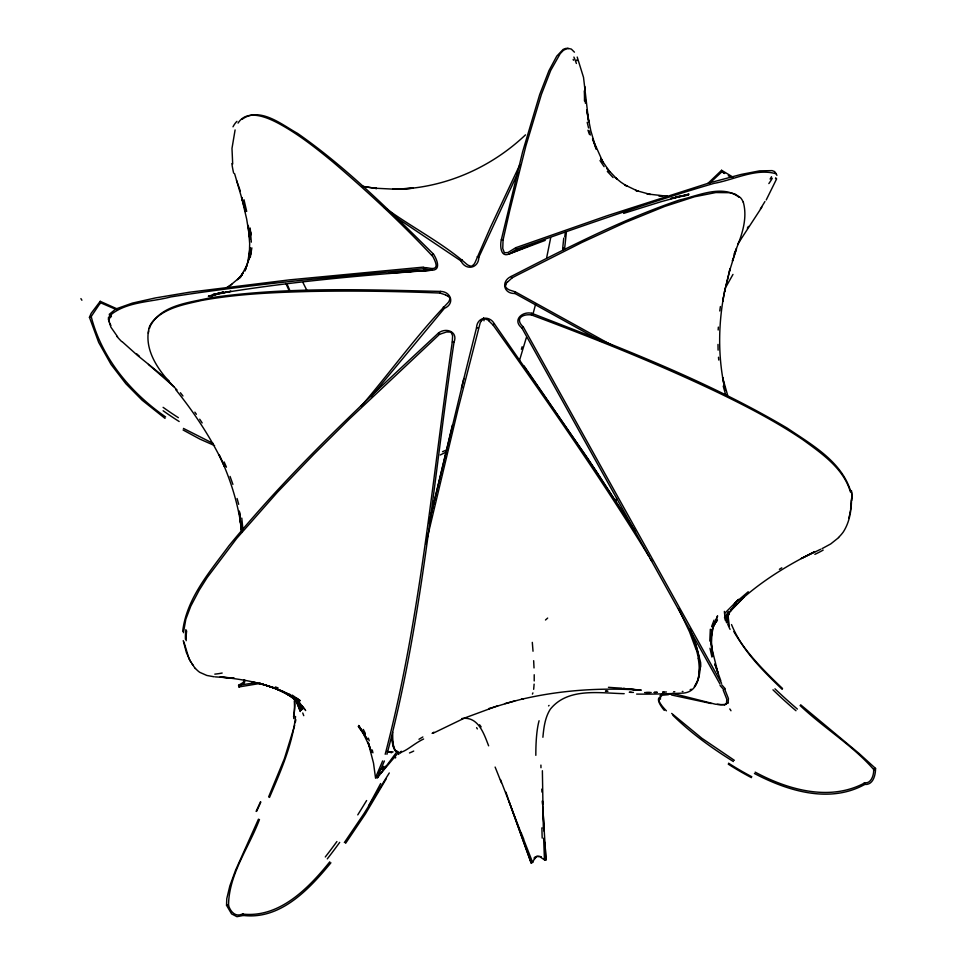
<?xml version="1.0" encoding="UTF-8"?>
<svg xmlns="http://www.w3.org/2000/svg" width="965" height="965" viewBox="0 0 965 965"><rect width="100%" height="100%" fill="white"/><g stroke="black" fill="none" stroke-linecap="round" stroke-linejoin="round"><path stroke-width="1.45" d="M699.975 666.188L698.226 679.674L694.402 686.754C706.139 669.396 697.068 646.562 689.83 629.264M534.212 680.94L534.212 674.74M585.369 103.195L585.429 99.672M709.806 641.074L710.324 629.204M800.069 705.499C823.507 727.779 852.867 745.523 873.783 769.636M800.685 704.824L858.838 753.267L875.557 768.442C875.569 774.967 873.216 785.184 864.785 784.436C829.671 803.917 787.537 790.938 754.425 773.496M718.165 330.006L718.346 327.099M534.115 684.125L533.669 689.324M659.891 698.021L662.074 695.222L668.468 694.679M183.422 632.702L185.847 619.168L190.78 606.153L199.212 590.158L207.161 577.577L236.727 538.398L277.498 492.162L313.42 454.72L349.354 419.039L439.521 334.324L446.554 331.984L450.969 332.069L452.609 335.639L452.271 342.008C432.151 479.617 420.487 619.433 385.192 754.268M755.185 772.145C787.995 789.828 830.105 801.782 864.917 782.796A42.544 18.902 -66.2 0 0 865.496 782.808C870.406 783.315 873.627 776.56 873.711 770.601M563.415 250.116L563.608 247.969M542.897 737.272C543.778 727.658 545.008 717.514 550.315 709.203C567.89 687.345 599.313 693.147 624.198 693.678M727.622 616.273L727.152 621.557L728.478 612.992L726.693 620.567L729.214 612.678L726.319 619.759L729.721 612.256L734.848 605.212L730.119 611.508L744.099 597.033L730.71 610.423L737.043 603.632M564.573 249.103L566.383 232.251M295.555 716.488C292.383 744.908 280.622 771.421 269.488 797.452M568.457 48.66L565.972 48.371L563.198 49.384L556.757 56.139L548.976 70.614L539.7 94.522L522.632 151.77L501.318 239.766C500.039 245.074 500.268 257.667 508.893 254.072L534.369 243.614M182.699 631.291C186.607 598.216 209.912 571.666 228.898 545.816C292.106 468.628 365.626 400.728 438.556 332.937C446.107 327.219 458.303 331.634 454.008 342.249C433.406 479.689 422.742 619.699 386.941 754.328M564.766 236.871L565.321 232.288M574.44 52.17L571.34 49.106L567.697 48.25L563.427 50.313L560.207 53.654L550.689 70.481L541.413 94.389L525.925 145.787L509.737 210.587L503.055 239.996L502.753 248.536L504.406 252.746L507.976 252.528L515.805 247.679L606.997 215.786L709.034 182.988L741.108 174.436L759.551 170.865L772.097 170.624L774.557 171.541L776.222 173.736M850.611 509.423L851.456 498.772M719.769 310.983L720.385 306.544M723.34 297.932L722.701 301.442L725.222 288.258C718.141 321.791 717.49 356.821 725.185 390.306L724.329 386.024M109.226 316.11C125.571 301.442 150.576 302.31 170.865 296.906C254.615 283.662 339.197 276.569 423.587 268.728C424.407 265.158 435.505 272.106 436.18 265.58C435.963 262.589 434.334 259.332 432.851 256.545C401.512 223.096 367.677 191.601 332.708 161.843C315.784 147.922 298.45 134.244 279.15 123.737C267.414 117.416 247.342 108.478 238.041 123.098M850.442 492.054C843.663 468.447 821.806 453.526 802.976 439.799C776.994 422.212 749.117 407.676 720.952 393.961C659.24 364.312 595.586 338.92 531.486 314.928L531.739 313.287C522.246 311.007 512.029 320.247 521.872 327.943L720.011 684.101M250.261 257.571L251.853 247.86M850.43 510.473L849.646 514.574M550.677 237.812L546.636 257.872M228.657 286.75L240.116 277.124L237.474 279.693L242.311 274.35L238.765 278.68L242.963 273.035L240.14 277.715L246.799 265.496L244.989 270.815L247.643 262.709L250.092 247.691L249.26 258.716L249.67 243.602L248.246 225.424L249.887 239.091L246.666 219.055L241.576 197.234L245.677 211.564L234.604 173.652M295.266 722.628L295.857 719.697M165.63 416.952C130.914 392.912 101.723 358.148 91.229 316.665M615.73 502.029L616.538 498.254M425.951 543.681L426.602 540.846M429.039 523.175L452.452 424.914M426.928 539.423L458.134 408.678L480.196 322.793A15.102 13.317 -30.7 0 1 481.583 320.645M294.699 725.234L284.434 758.55L268.62 796.897M428.955 523.525L463.839 378.606M165.039 418.4L142.169 400.234L125.836 383.696L111.072 364.468L98.671 342.394L89.443 317.304L91.18 313.287L100.215 301.321L117.561 309.102M461.451 388.219L476.529 327.714C477.024 316.978 489.448 314.807 494.43 323.938L587.613 458.291L635.525 531.884M729.456 271.249L730.107 268.644L724.606 291.49L729.456 271.249L736.488 248.705L732.399 260.948L733.111 258.716M535.587 304.301L532.837 314.578M848.681 518.386L849.429 515.563M177.041 389.993C160.998 373.95 143.025 351.622 149.177 327.509A205.159 65.017 17.8 0 1 152.627 321.538C164.798 307.654 184.484 304.433 201.589 300.465C237.571 293.879 274.253 292.395 310.754 291.442C353.829 290.61 396.929 291.285 439.98 293.046L440.426 291.406C451.246 291.539 455.058 303.915 444.37 308.354L371.223 396.591M519.882 164.689L490.377 227.487L475.19 262.227A15.102 14.33 46.4 0 1 473.899 264.362L472.271 265.797A2.63 2.34 -3.8 0 1 470.751 266.147L468.375 265.327A15.585 15.163 -40.2 0 1 466.517 264.036C443.767 243.964 414.142 228.5 388.666 210.43M518.012 172.626L478.857 257.148C478.688 268.487 465.781 270.996 460.956 260.924L394.347 216.244M601.738 341.477L514.96 293.469L515.334 291.876L613.752 346.278M401.223 751.228L401.018 751.868M526.359 337.557L519.447 360.596M235.098 129.937L231.986 148.417L232.686 164.002M521.377 349.282L522.137 346.725M91.313 316.351L99.516 304.168M776.644 178.863L766.222 199.972M375.675 777.283L382.647 760.915M725.029 619.988L726.283 616.068M377.436 777.187L384.396 760.975M245.001 270.695L251.346 251.708L247.643 262.709M775.812 177.717L775.498 178.597M509.267 801.999L531.172 863.012L532.632 862.433L534.321 858.959M711.856 630.724L717.586 615.839L713.352 626.912L710.94 638.504L712.074 629.373L711.507 642.521L712.846 656.393L710.71 640.29L711.929 649.361M711.663 626.43L714.064 620.145M400.885 752.242L400.523 753.134M532.415 694.1L532.909 692.894M531.727 861.612L531.172 863.012L510.425 805.377M398.629 754.437L399.003 753.569M734.039 254.133C740.867 238.186 748.128 219.706 743.315 202.228M258.475 819.152L235.556 870.237L229.851 885.894L226.775 898.68L226.534 905.291L231.576 913.891L236.956 916.678L243.397 915.459C280.694 919.922 309.367 888.994 330.911 862.794M259.476 819.478C248.946 847.608 228.5 874.785 228.56 905.677M150.202 326.182C161.143 304.795 189.309 302.733 210.081 297.823C286.303 286.774 363.684 289.657 440.426 291.406M728.105 702.966L728.43 698.588L724.787 689.396M713.943 625.404L716.657 620.302L712.423 627.214M725.704 615.501L724.486 617.733L728.527 611.617M386.121 779.008L365.421 813.881L345.627 843.289M737.936 243.807L740.445 239.585M243.638 681.507L244.097 679.879M747.356 228.138L748.43 226.389M389.281 772.965L364.034 813.543L344.36 842.566M761.855 207.173L738.599 242.806M712.52 627.117L717.477 619.916L712.387 626.876M506.408 283.601L505.503 285.821A2.63 2.437 21.3 0 0 505.829 287.268L507.409 288.825A15.102 14.958 -49.8 0 0 509.689 290.079L515.262 291.852M109.202 314.385L115.776 309.005L132.289 303.131L155.341 297.944L189.309 292.25L289.548 279.862L423.84 267.076M481.499 320.609L483.103 319.077A2.63 2.581 5.5 0 1 484.623 318.764L487.011 319.656M361.139 406.144C390.367 372.261 416.53 335.338 447.615 303.155A15.585 15.163 38.1 0 0 449.002 301.394L449.871 299.053A2.63 2.473 -26.2 0 0 449.545 297.618L447.977 296.146M329.789 861.842C308.571 888.174 279.38 918.282 242.444 914.048A42.544 22.653 39.7 0 1 241.757 914.277C235.798 916.883 231.057 912.323 228.922 906.557A42.544 23.196 35.5 0 1 228.5 905.665M397.134 751.482L377.327 778.067M398.388 752.603L381.018 773.206M100.095 303.505L100.215 301.321M507.771 281.852L512.138 277.824L516.492 275.507L582.016 242.42L625.465 222.396L664.813 206.401L694.486 196.776L715.837 192.542L730.191 192.71L735.173 194.122L740.36 197.572A205.159 52.207 -43.6 0 1 743.255 202.288M243.313 684.101L244.7 681.99L244.628 679.818M535.285 857.704L537.01 856.45L539.013 856.679M378.473 775.788L375.578 778.26L373.503 763.062L368.16 742.447L371.453 752.145L368.16 742.447M734.425 603.559L738.599 599.374L725.005 613.028M707.9 183.422L721.603 170.298L733.05 177.162M709.975 182.904L721.868 171.842L721.603 170.298M838.682 537.589L830.732 543.922L822.071 548.627M534.055 857.994L534.827 857.318M525.491 134.859C489.955 168.658 441.874 189.237 392.634 189.273L413.37 188.223L392.634 189.273M736.971 601.376L748.237 591.75M739.154 197.306C722.025 183.989 697.876 195.955 679.36 200.044C620.893 219.948 565.876 248.5 511.004 276.521C500.823 281.261 503.525 293.963 514.96 293.469M742.966 598.071C764.57 579.241 789.237 564.26 814.87 551.606L801.24 558.542L820.708 549.242M648.878 556.31C600.327 477 547.01 400.752 493.079 325.036L494.43 323.938M242.046 119.334C259.862 106.186 281.901 124.762 297.534 133.363C347.364 168.127 390.379 211.504 433.454 254.072C436.457 258.403 441.512 269.874 432.392 270.2L398.376 272.021L432.392 270.2M776.934 175.328L776.077 173.772C755.752 167.838 734.015 179.924 713.967 183.374C647.455 202.831 582.136 226.112 516.77 249.079L508.893 254.072M460.956 260.924L462.356 259.947M432.115 733.388L433.876 732.194M226.292 287.847L231.793 284.289M423.611 739.009C407.061 746.717 391.862 768.321 392.731 732.266M521.872 327.943L523.344 327.014L721.603 683.341M779.394 569.302L781.771 567.818M431.982 254.977L433.454 254.072M240.478 686.151L241.166 685.741M418.967 739.262L422.851 736.971M535.237 857.041L536.528 856.438M440.245 454.985L446.385 451.97M432.863 733.364L464.804 717.936L497.892 705.753M690.132 689.782L691.29 689.203M243.759 681.652A13.45 9.469 65.8 0 1 242.299 683.063L238.584 685.283L238.934 686.947L239.742 686.549M442.525 451.692L445.818 450.317M219.598 292.636L211.54 295.966L223.265 292.057M509.737 253.711L545.237 240.369M226.534 905.291L228.198 904.76M623.655 213.386L661.302 201.637L689.022 194.122L670.844 198.525L688.527 194.99L675.765 196.812M726.404 704.281L721.048 704.752M663.232 693.22L660.096 695.524L660.482 699.227M223.204 292.033L208.344 296.243L231.045 291.261L212.963 294.494C285.254 282.142 358.437 275.64 431.524 270.2L423.587 268.728M514.852 700.88L488.724 708.684L489.508 708.503M504.985 703.594L523.452 698.744L521.546 699.275C560.665 690.059 601.195 687.49 641.243 690.132L623.016 688.467L636.574 689.854L632.666 689.505M724.739 704.812L715.475 704.233L672.677 693.377M89.443 317.304L91.156 316.966M260.2 683.425L238.934 686.947M536.986 856.329L538.94 856.257M255.834 682.677L238.584 685.283M873.844 768.623L875.557 768.442M388.883 273.336L429.594 270.043M682.255 691.495L682.967 691.447M461.885 718.515C478.363 716.03 484.008 733.991 488.628 745.824M221.311 676.996L222.589 676.948M663.908 692.086L662.605 692.146L666.441 691.989M531.486 314.928C521.969 313.709 514.598 319.053 523.344 327.014M673.642 691.748L674.8 691.724M541.027 857.547L544.465 859.851L545.997 859.887L542.776 806.933M651.182 692.496L646.321 692.556M649.602 692.52L644.62 692.556M667.092 195.774L658.637 195.702L663.076 195.75L646.984 193.929L650.35 194.484L635.597 190.37L638.227 191.359L624.91 184.942L627.081 186.317L620.977 182.24L615.236 177.584L617.154 179.309L606.78 168.284L609.591 171.686L600.712 158.477L603.185 162.675L592.522 138.815L596.201 149.141L590.797 130.685L586.684 109.914L588.71 122.024L583.523 77.381L577.203 57.056M636.647 694.088C652.207 694.305 667.78 693.751 683.317 693.099C699.939 691.748 700.566 671.049 698.19 658.275M633.426 692.412L629.276 692.267L631.375 692.351M607.13 691.193L605.429 691.133L607.974 691.23M394.106 189.176L374.348 188.175L376.567 188.489L362.345 186.269M393.093 751.916L387.049 751.554L391.706 752.603L388.051 751.807M215.304 676.887L234.121 678.118L220.056 677.02C243.457 679.276 267.04 683.473 288.294 693.944L274.736 688.093L260.164 683.437L274.736 688.093L294.228 697.767L281.466 690.976L267.172 685.681L251.925 681.676M720.336 704.703L717.164 704.366M214.182 676.803L206.848 675.464L199.731 672.316A215.086 70.819 -58.2 0 1 195.376 668.323M624.114 688.576L628.167 689.094M501.318 239.766L503.055 239.996M452.271 342.008L454.008 342.249M671.58 695.005L711.35 703.557M362.502 186.45L376.567 188.489M477.156 256.762L478.857 257.148M439.98 293.046L445.697 294.94M476.529 327.714L478.218 328.172M539.99 856.462L541.1 856.824M259.32 683.292L274.398 687.961L287.956 694.245L293.818 698.214L289.15 694.752M275.363 686.959L278.077 687.912M396.265 751.409L397.93 751.747C391.525 750.095 392.803 740.662 391.621 735.559L392.924 744.884L394.769 749.926M531.739 313.287C618.746 347.014 706.682 380.403 787.211 428.098C811.336 444.491 840.985 460.944 850.418 490.497M214.604 445.601L199.864 439.087L183.073 429.98M213.253 443.49L183.434 428.412M100.686 302.817L116.295 309.56M721.868 171.842L722.568 172.253M723.243 172.651L724.715 173.519M730.988 177.391L728.261 175.69M293.818 698.214L281.454 690.578L299.464 702.315M734.365 760.336L701.881 738.285L671.676 713.425M733.388 761.53C711.82 748.104 691 733.159 672.882 715.27M384.167 207.559L387.544 209.707M544.067 858.44L544.706 858.886M292.25 695.126L300.284 700.759L296.991 698.358M545.346 859.369L545.997 859.887L544.923 842.336M544.465 859.851L543.633 838.247M488.881 320.959L492.934 324.879M169.261 381.139L137.32 355.253L122.507 341.984M173.917 386.663L148.429 364.42M287.992 693.883L298.692 703.135L290.525 694.981M136.74 353.878L139.455 356.314M782.555 688.527C764.449 671.314 746.452 653.317 733.822 631.556M782.169 689.348C762.507 670.313 742.049 650.35 731.518 624.56M607.335 171.42L613.101 177.56M443.249 307.099L444.37 308.354M289.44 693.932L302.431 709.13L293.818 697.623L301.357 710.252L293.818 697.623M361.899 731.036L365.072 734.582L358.28 726.343L367.303 739.214L358.63 725.451L364.577 734.751M195.22 668.564L189.104 659.071L183.941 642.051M511.004 276.521L512.138 277.824M117.573 336.749L110.903 327.171L108.406 319.367M175.642 389.534C194.761 413.273 211.709 438.906 224.604 466.578L219.067 454.768C229.441 476.565 236.944 499.701 240.719 523.561L239.308 511.293L241.178 529.435M305.676 710.554L295.797 698.093L302.612 709.058M180.407 392.743L182.952 395.988M302.117 705.873L304.795 709.347M191.914 663.775L193.205 665.476M479.569 724.739L481.137 726.886M194.858 412.151L196.39 414.299M524.067 365.904L595.779 470.51L634.608 530.436M438.556 332.937L439.521 334.324M515.805 247.679L516.77 249.079M199.707 419.22L202.18 422.911M600.013 160.576L604.114 166.68M293.71 697.574L297.835 703.787M650.289 558.614L651.737 561.051M190.684 661.906L186.39 652.521L183.241 640.627M361.766 730.324L369.462 746.343M363.298 729.444L365.349 733.412M298.716 701.483L300.67 705.27M307.34 291.309L302.95 282.528M678.492 608.577L689.541 631.87L695.837 648.83M723.195 690.144L726.826 699.287L726.476 703.594A207.559 23.872 37.3 0 1 724.546 704.667M110.131 323.902L110.854 325.458M287.051 284.144L289.814 290.381M285.881 283.408L288.668 289.681M224.133 461.921L226.449 467.181M689.77 629.083L695.524 643.715L699.046 656.851M295.531 699.613L300.38 711.543L297.666 704.329M521.028 832.904L500.485 779.575M523.488 839.068L532.632 862.433M297.208 699.179L301.538 710.156M576.672 59.963L576.949 60.686M240.309 191.01L236.509 180.359M302.745 712.978L303.746 715.668M720.831 680.808L714.788 663.932L718.117 673.28M230.068 476.433L232.903 484.394M587.962 130.191L589.374 134.304M368.341 738.165L369.233 740.77M505.913 792.12L509.966 804.074M109.503 322.346L108.755 320.006M717.791 672.255L711.724 647.937M864.314 782.772L864.785 784.436M727.634 395.264L722.604 377.46L723.75 383.165M723.231 386.157L725.571 394.444M237.101 498.519L238.681 504.309M587.202 122.338L588.566 127.983M589.253 130.806L590.278 135.04M243.964 199.695L246.69 211.395M372.273 749.998L372.924 752.833M709.987 648.251L711.941 657.056M108.562 319.222L108.382 317.63M483.549 317.847L484.032 320.802M243.132 913.746L243.397 915.459M250.816 232.046L251.141 234.797M239.308 511.293L241.684 532.149M240.888 525.02L241.72 532.318M718.479 357.243L718.768 360.054M241.769 518.096L242.927 529.339M584.85 86.524L585.128 89.697M532.306 642.364L533.018 651.23M726.79 620.061L727.019 622.944L726.874 619.868M250.2 228.03L251.31 242.143M727.912 612.884L728.816 626.357L728.08 613.306M544.248 831.36L542.825 807.693M542.463 801.408L542.62 804.171M542.427 800.709L542.656 804.943M533.657 660.687L534.019 667.949M541.811 789.093L541.956 792.084M540.907 765.088L540.979 767.73M542.378 770.733L543.343 828.199M717.996 344.421L718.105 350.138M851.48 500.34C851.347 511.269 849.321 522.584 843.338 531.908A215.086 88.816 31.7 0 1 838.489 537.457M699.311 657.105A211.938 46.706 50 0 1 699.89 661.194M700.554 661.894A242.191 52.966 50.3 0 1 700.699 666.96M396.253 751.47A293.963 27.744 -76.6 0 1 394.709 750.167M383.72 766.343A177.862 16.682 -81.7 0 1 381.501 769.539M378.449 773.291A215.086 4.849 -60.2 0 1 380.355 769.238M547.674 618.07A458.459 4.982 -41.9 0 1 545.49 620M395.312 757.995A428.424 11.411 -59.9 0 1 395.734 757.441M366.616 800.54A125.643 3.957 -57.4 0 1 357.762 814.882M336.906 841.54A122.06 26.152 -52.5 0 1 325.289 856.968M260.791 802.217A122.06 4.282 -65.4 0 1 256.581 811.42M294.301 701.036A125.848 38.214 -63.9 0 1 293.746 718.587M222.167 673.027A458.459 156.921 -74.4 0 1 214.797 674.125M186.185 640.712A181.287 72.23 -37.2 0 1 186.655 630.965M385.481 766.282A176.993 16.634 -81.7 0 1 383.262 769.491M377.725 777.332A207.559 3.8 -61.6 0 1 378.533 775.16M380.644 783.544A120.118 3.824 -60.3 0 1 368.521 805.92M339.692 842.385A123.918 28.793 -52.5 0 1 327.28 858.874M260.55 801.686A123.918 4.149 -65.3 0 1 256.111 811.372M294.892 703.389A120.336 36.019 -60.1 0 1 293.529 716.886M185.449 639.3A180.395 71.905 -37.1 0 1 185.907 629.578M445.625 295.073A15.102 12.702 10 0 1 447.905 296.231M148.345 333.215A239.585 76.307 16.5 0 1 148.755 330.899M149.406 328.558A239.585 76.307 16.5 0 1 150.323 326.218M108.816 317.69A177.862 32.533 6.1 0 1 111.458 314.699M81.904 300.236A458.459 13.944 44.4 0 1 80.915 298.607M178.368 417.676A122.06 30.759 40.8 0 1 163.109 407.351M91.325 316.544A42.544 4.403 -52.6 0 1 91.422 316.218M99.66 303.903A42.544 5.199 -56.1 0 1 100.227 303.239M233.663 173.157A215.086 84.811 38.9 0 1 231.89 163.543M232.999 126.801A181.287 55.258 59.6 0 1 236.944 121.337M108.828 319.415A176.993 32.364 6.1 0 1 111.445 316.423M121.735 341.646A207.559 30.446 27.4 0 1 116.922 336.447M179.176 421.512A123.918 33.196 41.3 0 1 163.133 410.752M573.898 57.068A177.862 30.844 -86.9 0 1 576.37 63.473M584.283 90.927A215.086 63.569 -65 0 1 584.464 100.999M562.643 249.187A428.424 126.126 -64.6 0 1 563.765 238.09M723.461 172.856A42.544 1.327 32.5 0 1 724.148 173.266M726.524 285.942A458.459 48.781 -65.9 0 1 732.978 274.422M771.505 176.691A181.287 24.788 -34.1 0 1 770.106 179.056M573.15 59.432A176.993 30.687 -87 0 1 573.463 60.228M764.931 201.528A207.559 13.353 -52 0 1 760.408 208.886M772.277 178.236A180.395 24.68 -34.1 0 1 768.852 183.579M506.191 283.493A15.585 13.703 -18.9 0 1 507.566 281.708M487.192 319.415A15.585 13.703 16.6 0 1 489.074 320.778M696.139 649.119A205.159 45.391 49.8 0 1 698.431 658.516M621.93 688.202A1275.091 138.152 19.6 0 1 608.457 687.309M535.828 755.33A103.207 19.963 81.9 0 1 539.085 720.746M542.185 838.102A236.184 70.759 87.3 0 1 541.896 827.849M539.363 856.45A13.45 6.803 -3.6 0 1 541.353 857.403M534.646 858.959A14.451 7.093 -18.9 0 1 535.647 857.74M521.16 832.735A235.315 42.11 69.2 0 1 523.633 838.923M495.117 767.066A103.303 4.222 69.6 0 1 501.318 782.651M413.708 751.059A1275.091 55.355 -44.3 0 1 409.474 752.953M548.554 705.922A192.698 66.452 61.1 0 1 549.061 705.427M476.601 727.658A192.698 41.821 -88.7 0 1 477.349 728.913M851.48 492.126A177.862 80.071 6.9 0 1 851.793 500.377M823.157 550.086A458.459 206.86 52 0 1 814.846 554.332M726.488 622.449A125.643 51.374 34.8 0 1 724.377 611.412M795.968 710.723A122.06 29.288 40.6 0 1 772.977 689.83M873.723 769.672A42.544 19.577 -62.3 0 1 873.651 770.637M751.819 776.741A122.06 47.719 26.2 0 1 728.563 763.182M666.393 710.819A125.848 16.851 29.9 0 1 659.541 697.816M667.587 694.004A437.917 53.268 36 0 1 670.566 694.221M729.769 708.949A458.459 30.108 20.4 0 1 730.963 710.759M727.996 702.882A215.086 25.126 35.4 0 1 725.668 703.75M725.294 688.793A181.287 7.817 55.1 0 1 721.687 684.776M851.444 490.57A176.993 79.685 6.8 0 1 851.757 498.796M730.071 629.361A120.118 48.564 31.7 0 1 727.767 624.295M797.38 709.082A123.918 27.49 40.7 0 1 774.955 688.817M751.433 777.645A123.918 48.66 26.2 0 1 728.249 764.135M664.27 710.373A120.336 17.479 33.5 0 1 658.83 698.129M723.654 689.48A180.395 7.732 55.1 0 1 720.047 685.452M657.141 692.339L654.222 692.424L657.141 692.339"/></g></svg>
